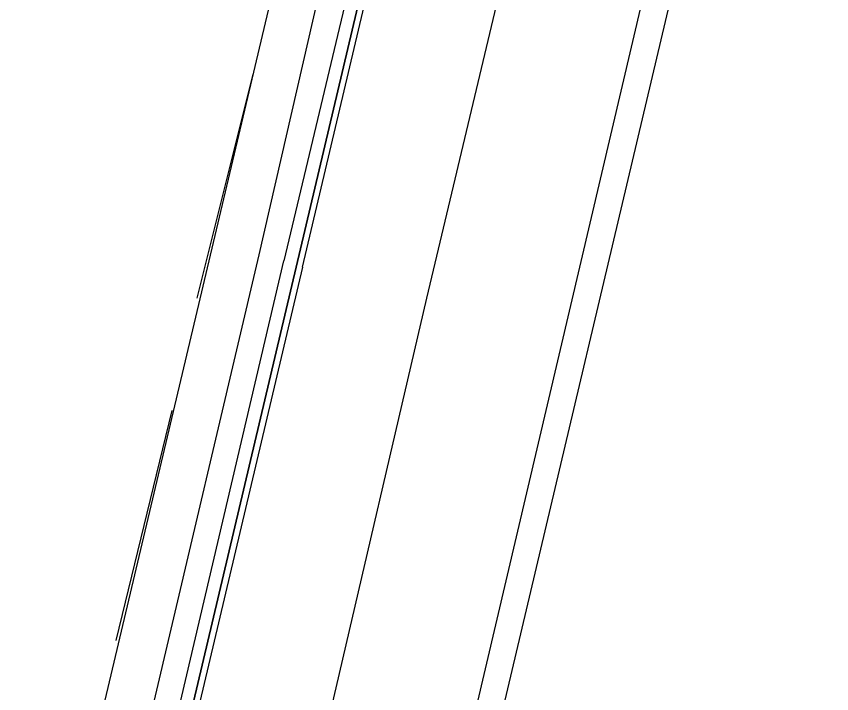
# Model space of a CAD drawing. Header units: feet. Extents: x -84 to 198, y -22 to 181.
# Drawn here: x 123.453 to 125.201, y 113.144 to 114.595 of the extents above; entities that cross this region are included whole.
import ezdxf

# ---------------------------------------------------------------- set-up
doc = ezdxf.new("R2010")
doc.units = ezdxf.units.FT
doc.layers.add('A-LINEA', color=7, linetype='CONTINUOUS')

msp = doc.modelspace()

# ---------------------------------------------------------------- linework, layer by layer
at = {"layer": 'A-LINEA'}
for p, q in [((128.0267, 128.0444), (124.1867, 111.8044)), ((123.4533, 112.3244), (125.16, 119.5378)), ((124.2133, 112.1511), (125.9067, 119.3644)), ((123.96, 114.4711), (123.84, 113.9911)), ((123.9733, 114.0844), (123.5867, 112.4444)), ((123.7867, 113.7511), (123.6667, 113.2578))]:
    msp.add_line(p, q, dxfattribs=at)
for points in [[(124.0667, 114.0578), (124.4667, 115.7511), (124.4533, 115.7511), (124.0533, 114.0578), (124.4533, 115.7511), (124.44, 115.7511), (124.4267, 115.7511), (124.0267, 114.0711)], [(124.3867, 115.7111), (124.3733, 115.6978), (124.3467, 115.7111), (123.9733, 114.0844)], [(123.92, 112.2178), (124.3333, 113.9911), (124.72, 115.6178)], [(124.0667, 114.0578), (123.6667, 112.3644), (123.6533, 112.3644), (124.0533, 114.0578), (123.6533, 112.3644), (123.64, 112.3644), (123.6267, 112.3644), (124.0267, 114.0711)]]:
    msp.add_lwpolyline(points, dxfattribs=at)

doc.saveas('drawing.dxf')
